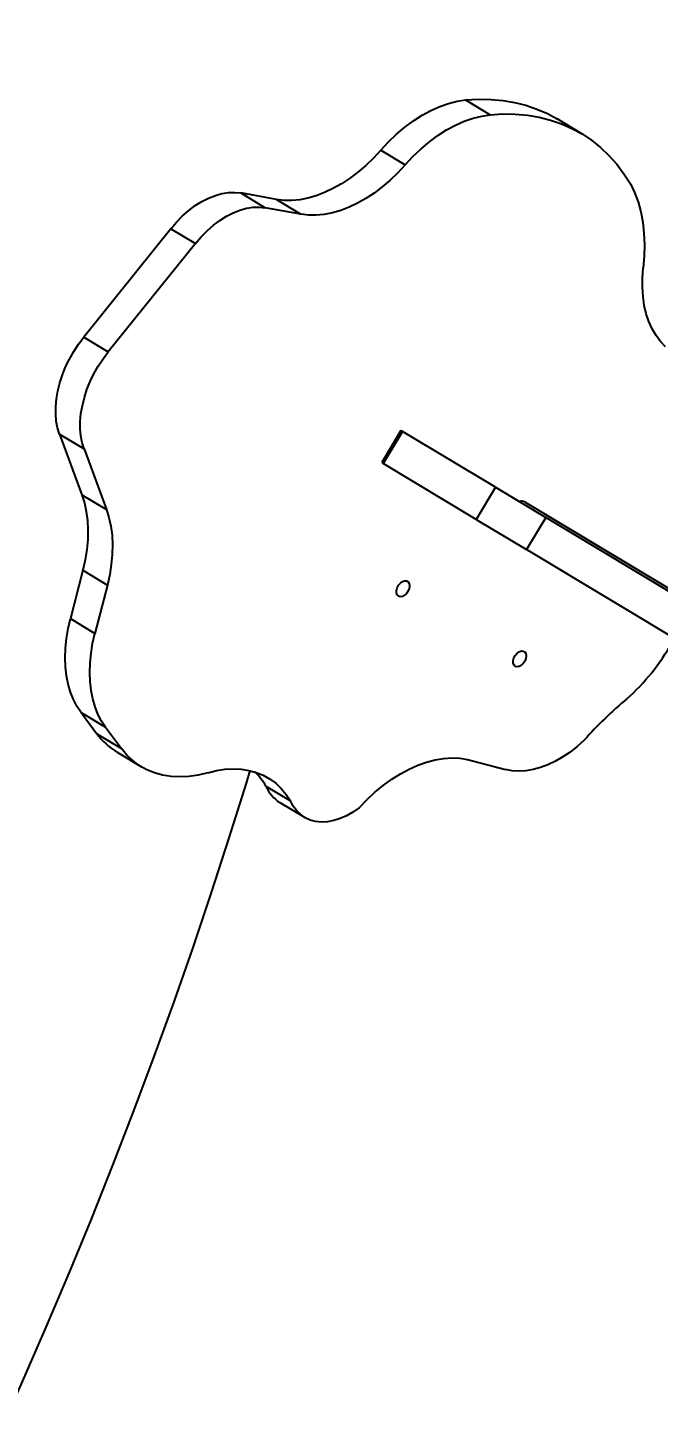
# Model space of a CAD drawing. Header units: millimetres. Extents: x -6879 to 7341, y -8047 to 7187.
# Drawn here: x -587 to -334, y -2935 to -2373 of the extents above; entities that cross this region are included whole.
import ezdxf

# ---------------------------------------------------------------- set-up
doc = ezdxf.new("R2010")
doc.units = ezdxf.units.MM
for name, color, linetype in [('DIKOM_ОБЪЕКТ', 7, 'Continuous'), ('DIKOM_РАЗМЕР_ЗОНА', 7, 'Continuous'), ('DIKOM_РАЗМЕР_ОБЪЕКТА', 7, 'Continuous')]:
    doc.layers.add(name, color=color, linetype=linetype)
doc.styles.add('style1', font='arial.ttf', dxfattribs={"width": 0.8})
doc.dimstyles.new('1-50', dxfattribs={"dimtxt": 300, "dimasz": 200, "dimexe": 100, "dimexo": 0, "dimgap": 100, "dimtad": 0, "dimdec": 0, "dimtxsty": 'style1', "dimcen": 0, "dimclrd": 7, "dimclre": 7, "dimadec": 1, "dimazin": 2, "dimtfac": 1, "dimtdec": 0, "dimtmove": 1, "dimatfit": 3, "dimfxl": 0, "dimlwd": 25, "dimlwe": 18, "dimarcsym": 0})

# ---------------------------------------------------------------- blocks, each defined once
blk = doc.blocks.new('A$C65FB368C')
for p, q in [((-930.36, 154.44), (-941.85, 154.44)), ((-977.25, 142.04), (-965.75, 142.04)), ((-996.12, 107.25), (-984.63, 107.25)), ((-1021.8, 68.71), (-1035.4, 63.57)), ((-1010.31, 68.71), (-1023.91, 63.57)), ((-1021.8, 68.71), (-1010.31, 68.71)), ((-1035.4, 63.57), (-1023.91, 63.57)), ((-1052.1, 36.82), (-1059.65, -18.48)), ((-1052.1, 36.82), (-1040.61, 36.82)), ((-1040.61, 36.82), (-1048.16, -18.48)), ((-931.22, 15), (-931.22, 0)), ((-931.22, 15), (-930.5, 15)), ((-930.5, 15), (-930.5, 0)), ((-886.95, 15), (-930.5, 15)), ((-886.95, 15), (-886.95, 0)), ((-886.95, 15), (-863.42, 15)), ((-873.71, 16), (-795.44, 16)), ((-863.42, 15), (-863.42, 0)), ((-759.28, 15), (-863.42, 15)), ((-931.22, 0), (-930.5, 0)), ((-886.95, 0), (-930.5, 0)), ((-886.95, 0), (-863.42, 0)), ((-759.28, 0), (-863.42, 0)), ((-1059.65, -18.48), (-1048.16, -18.48)), ((-1047.92, -56.88), (-1036.43, -56.88)), ((-1047.92, -56.88), (-1027.71, -73.04)), ((-1036.43, -56.88), (-1016.22, -73.04)), ((-1027.71, -73.04), (-1016.22, -73.04)), ((-840.35, -84.36), (-825.14, -79.93)), ((-1011.79, -98.85), (-1000.3, -98.85)), ((-1011.79, -98.85), (-1006.08, -118.05)), ((-1000.3, -98.85), (-994.58, -118.05)), ((-1006.08, -118.05), (-994.58, -118.05)), ((-904.15, -135.23), (-892.66, -135.23)), ((-895.96, -137.97), (-884.47, -137.97)), ((-983.01, -148.12), (-971.52, -148.12)), ((-983.01, -148.12), (-973.14, -152.17)), ((-971.52, -148.12), (-961.65, -152.17)), ((-973.14, -152.17), (-961.65, -152.17)), ((-962.45, -154.31), (-950.96, -154.31))]:
    blk.add_line(p, q)
at = {"flags": 128}
for points in [[(-977.25, 142.04), (-973.04, 144.92), (-968.75, 147.43), (-964.36, 149.57), (-959.91, 151.33), (-955.41, 152.7), (-950.86, 153.67), (-946.28, 154.26), (-941.85, 154.44)], [(-965.75, 142.04), (-961.55, 144.92), (-957.26, 147.43), (-952.87, 149.57), (-948.42, 151.33), (-943.92, 152.7), (-939.37, 153.67), (-934.79, 154.26), (-930.2, 154.44), (-925.61, 154.23), (-921.04, 153.62), (-916.49, 152.61), (-911.99, 151.22), (-907.54, 149.43), (-903.16, 147.27)], [(-903.16, 147.27), (-899.96, 145.12), (-896.87, 142.62), (-893.9, 139.78), (-891.07, 136.61), (-888.39, 133.12), (-885.89, 129.35), (-883.56, 125.3), (-881.44, 121)], [(-996.12, 107.25), (-995.18, 111.71), (-994, 116.03), (-992.58, 120.17), (-990.95, 124.11), (-989.1, 127.82), (-987.06, 131.28), (-984.84, 134.45), (-982.45, 137.31), (-979.91, 139.85), (-977.25, 142.04)], [(-984.63, 107.25), (-983.69, 111.71), (-982.51, 116.03), (-981.09, 120.17), (-979.46, 124.11), (-977.61, 127.82), (-975.57, 131.28), (-973.35, 134.45), (-970.96, 137.31), (-968.42, 139.85), (-965.75, 142.04)], [(-857.45, 98.45), (-860.29, 99.24), (-863.07, 100.39), (-865.79, 101.88), (-868.42, 103.71), (-870.94, 105.87), (-873.34, 108.34), (-875.61, 111.11), (-877.72, 114.16), (-879.67, 117.46), (-881.44, 121)], [(-996.12, 107.25), (-997.01, 103), (-998.12, 98.87), (-999.44, 94.89), (-1000.97, 91.1), (-1002.69, 87.51), (-1004.59, 84.15), (-1006.66, 81.05), (-1008.89, 78.21), (-1011.25, 75.67), (-1013.74, 73.43), (-1016.34, 71.52), (-1019.04, 69.94), (-1021.8, 68.71)], [(-984.63, 107.25), (-985.52, 103), (-986.63, 98.87), (-987.95, 94.89), (-989.48, 91.1), (-991.2, 87.51), (-993.1, 84.15), (-995.17, 81.05), (-997.39, 78.21), (-999.76, 75.67), (-1002.25, 73.43), (-1004.85, 71.52), (-1007.54, 69.94), (-1010.31, 68.71)], [(-1052.1, 36.82), (-1051.51, 40.28), (-1050.69, 43.62), (-1049.66, 46.81), (-1048.43, 49.82), (-1047.01, 52.63), (-1045.41, 55.19), (-1043.65, 57.49), (-1041.75, 59.49), (-1039.73, 61.18), (-1037.6, 62.55), (-1035.4, 63.57)], [(-1040.61, 36.82), (-1040.02, 40.28), (-1039.2, 43.62), (-1038.17, 46.81), (-1036.94, 49.82), (-1035.52, 52.63), (-1033.92, 55.19), (-1032.16, 57.49), (-1030.26, 59.49), (-1028.24, 61.18), (-1026.11, 62.55), (-1023.91, 63.57)], [(-1047.92, -56.88), (-1049.88, -55.12), (-1051.71, -53.06), (-1053.4, -50.73), (-1054.93, -48.15), (-1056.28, -45.34), (-1057.45, -42.34), (-1058.42, -39.16), (-1059.18, -35.85), (-1059.72, -32.44), (-1060.04, -28.97), (-1060.14, -25.46), (-1060, -21.95), (-1059.65, -18.48)], [(-1036.43, -56.88), (-1038.39, -55.12), (-1040.22, -53.06), (-1041.91, -50.73), (-1043.44, -48.15), (-1044.79, -45.34), (-1045.96, -42.34), (-1046.93, -39.16), (-1047.69, -35.85), (-1048.23, -32.44), (-1048.55, -28.97), (-1048.65, -25.46), (-1048.51, -21.95), (-1048.16, -18.48)], [(-897.81, -42.5), (-898.54, -42.31), (-899.19, -41.76), (-899.69, -40.91), (-899.99, -39.86), (-900.05, -38.71), (-899.87, -37.59), (-899.47, -36.63), (-898.88, -35.92), (-898.18, -35.55), (-897.44, -35.55), (-896.74, -35.92), (-896.16, -36.63), (-895.75, -37.59), (-895.57, -38.71), (-895.63, -39.86), (-895.93, -40.91), (-896.43, -41.76), (-897.08, -42.31), (-897.81, -42.5)], [(-843.17, -42.5), (-843.9, -42.31), (-844.56, -41.76), (-845.06, -40.91), (-845.35, -39.86), (-845.42, -38.71), (-845.23, -37.59), (-844.83, -36.63), (-844.24, -35.92), (-843.54, -35.55), (-842.8, -35.55), (-842.1, -35.92), (-841.52, -36.63), (-841.11, -37.59), (-840.93, -38.71), (-840.99, -39.86), (-841.29, -40.91), (-841.79, -41.76), (-842.44, -42.31), (-843.17, -42.5)], [(-804.17, -53.62), (-805.27, -57.2), (-806.57, -60.61), (-808.06, -63.83), (-809.73, -66.83), (-811.56, -69.58), (-813.54, -72.07), (-815.66, -74.28), (-817.9, -76.18), (-820.24, -77.77), (-822.66, -79.02), (-825.14, -79.93)], [(-1027.71, -73.04), (-1025.17, -75.29), (-1022.75, -77.86), (-1020.48, -80.73), (-1018.37, -83.88), (-1016.43, -87.29), (-1014.68, -90.94), (-1013.13, -94.8), (-1011.79, -98.85)], [(-1016.22, -73.04), (-1013.68, -75.29), (-1011.26, -77.86), (-1008.99, -80.73), (-1006.87, -83.88), (-1004.94, -87.29), (-1003.19, -90.94), (-1001.64, -94.8), (-1000.3, -98.85)], [(-867.6, -123.45), (-866.61, -119.06), (-865.39, -114.82), (-863.96, -110.74), (-862.32, -106.85), (-860.48, -103.19), (-858.45, -99.77), (-856.26, -96.62), (-853.9, -93.76), (-851.41, -91.2), (-848.78, -88.97), (-846.06, -87.08), (-843.24, -85.54), (-840.35, -84.36)], [(-983.01, -148.12), (-985.71, -146.83), (-988.34, -145.21), (-990.87, -143.27), (-993.3, -141.02), (-995.6, -138.47), (-997.77, -135.65), (-999.78, -132.57), (-1001.63, -129.24), (-1003.3, -125.7), (-1004.79, -121.96), (-1006.08, -118.05)], [(-971.52, -148.12), (-974.22, -146.83), (-976.85, -145.21), (-979.38, -143.27), (-981.81, -141.02), (-984.11, -138.47), (-986.28, -135.65), (-988.29, -132.57), (-990.14, -129.24), (-991.81, -125.7), (-993.3, -121.96), (-994.58, -118.05)], [(-867.6, -123.45), (-868.86, -126.24), (-870.32, -128.79), (-871.95, -131.09), (-873.73, -133.08), (-875.65, -134.76), (-877.67, -136.11), (-879.77, -137.09), (-881.93, -137.72), (-884.12, -137.96), (-886.32, -137.83), (-888.49, -137.33), (-890.61, -136.46), (-892.66, -135.23)], [(-926.95, -142.64), (-924.43, -140.12), (-921.79, -137.92), (-919.05, -136.04), (-916.22, -134.51), (-913.32, -133.33), (-910.38, -132.51), (-907.4, -132.05), (-904.4, -131.96), (-901.41, -132.23), (-898.45, -132.87), (-895.52, -133.87), (-892.66, -135.23)], [(-912.9, -133.19), (-911.63, -138.25), (-906.19, -160.66), (-900.99, -183.17), (-896.03, -205.8), (-891.31, -228.52), (-886.83, -251.34), (-882.59, -274.26), (-878.59, -297.26), (-874.84, -320.34), (-871.34, -343.5), (-868.07, -366.74), (-865.06, -390.03), (-862.29, -413.39), (-859.77, -436.81), (-857.5, -460.27), (-855.47, -483.78), (-853.7, -507.33), (-852.17, -530.92)], [(-926.95, -142.64), (-929.73, -145.39), (-932.65, -147.81), (-935.68, -149.86), (-938.81, -151.53), (-942.01, -152.82), (-945.26, -153.71), (-948.55, -154.21), (-951.85, -154.3), (-955.15, -153.99), (-958.42, -153.28), (-961.65, -152.17)]]:
    blk.add_lwpolyline(points, dxfattribs=at)
for centre, radius, start, end in [((-873.66, 13.16), 2.85, 90.9951, 139.9134), ((-882.47, -4.48), 88.41, 342.7761, 1.6559), ((-646.1, -83.36), 160.84, 160.8338, 169.3443), ((-917.43, -159.6), 27.76, 61.4252, 76.3739), ((-895.75, -123.86), 14.13, 233.5213, 269.1491), ((-962.39, -126.35), 27.97, 247.3883, 269.8686)]:
    blk.add_arc(centre, radius, start, end)
blk = doc.blocks.new('A$C5DEC43E6')
at = {"color": 7, "linetype": 'Continuous', "lineweight": 15, "rotation": 270}
blk.add_blockref('A$C65FB368C', (448.01, -450), dxfattribs=at)
blk = doc.blocks.new('*D20')
at = {"layer": 'Defpoints', "color": 0, "transparency": 16777216}
for p in [(-335.47, 4138.44), (-5198.79, -5966.88), (-1568.13, -5966.88)]:
    blk.add_point(p, dxfattribs=at)
at = {"layer": 'DIKOM_РАЗМЕР_ОБЪЕКТА', "color": 7, "lineweight": 18, "transparency": 16777216}
for p, q in [((-335.47, 4138.44), (-5298.79, 4138.44)), ((-1568.13, -5966.88), (-5298.79, -5966.88))]:
    blk.add_line(p, q, dxfattribs=at)
at = {"layer": 'DIKOM_РАЗМЕР_ОБЪЕКТА', "color": 7, "lineweight": 25, "transparency": 16777216}
for p, q in [((-5198.79, 3938.44), (-5198.79, -81.84)), ((-5198.79, -5766.88), (-5198.79, -1161.62))]:
    blk.add_line(p, q, dxfattribs=at)
at = {"layer": 'DIKOM_РАЗМЕР_ОБЪЕКТА', "color": 7, "transparency": 16777216}
for points in [[(-5232.12, 3938.44), (-5165.46, 3938.44), (-5198.79, 4138.44)], [(-5232.12, -5766.88), (-5165.46, -5766.88), (-5198.79, -5966.88)]]:
    blk.add_solid(points, dxfattribs=at)
at = {"layer": 'DIKOM_РАЗМЕР_ОБЪЕКТА', "color": 0, "transparency": 16777216, "insert": (-5198.79, -621.73), "char_height": 300, "attachment_point": 5, "rotation": 90, "style": 'style1'}
blk.add_mtext('10100', dxfattribs=at)
blk = doc.blocks.new('*D19')
at = {"layer": 'Defpoints', "color": 0, "transparency": 16777216}
for p in [(5624.04, 6094.27), (-4435.35, 2864.29), (5624.04, -2640.11)]:
    blk.add_point(p, dxfattribs=at)
at = {"layer": 'DIKOM_РАЗМЕР_ОБЪЕКТА', "color": 7, "lineweight": 18, "transparency": 16777216}
for p, q in [((-4435.35, 2864.29), (-4435.35, 6194.27)), ((5624.04, -2640.11), (5624.04, 6194.27))]:
    blk.add_line(p, q, dxfattribs=at)
at = {"layer": 'DIKOM_РАЗМЕР_ОБЪЕКТА', "color": 7, "lineweight": 25, "transparency": 16777216}
for p, q in [((-4235.35, 6094.27), (2113.67, 6094.27)), ((5424.04, 6094.27), (3193.46, 6094.27))]:
    blk.add_line(p, q, dxfattribs=at)
at = {"layer": 'DIKOM_РАЗМЕР_ОБЪЕКТА', "color": 7, "transparency": 16777216}
for points in [[(-4235.35, 6127.6), (-4235.35, 6060.94), (-4435.35, 6094.27)], [(5424.04, 6127.6), (5424.04, 6060.94), (5624.04, 6094.27)]]:
    blk.add_solid(points, dxfattribs=at)
at = {"layer": 'DIKOM_РАЗМЕР_ОБЪЕКТА', "color": 0, "transparency": 16777216, "insert": (2653.56, 6094.27), "char_height": 300, "attachment_point": 5, "style": 'style1'}
blk.add_mtext('10100', dxfattribs=at)
blk = doc.blocks.new('*D18')
at = {"layer": 'Defpoints', "color": 0, "transparency": 16777216}
for p in [(-342.29, 5666.7), (-6681.79, -8047.27), (-1651.48, -8047.27)]:
    blk.add_point(p, dxfattribs=at)
at = {"layer": 'DIKOM_РАЗМЕР_ЗОНА', "color": 7, "lineweight": 18, "transparency": 16777216}
for p, q in [((-342.29, 5666.7), (-6781.79, 5666.7)), ((-1651.48, -8047.27), (-6781.79, -8047.27))]:
    blk.add_line(p, q, dxfattribs=at)
at = {"layer": 'DIKOM_РАЗМЕР_ЗОНА', "color": 7, "lineweight": 25, "transparency": 16777216}
for p, q in [((-6681.79, 5466.7), (-6681.79, -340.84)), ((-6681.79, -7847.27), (-6681.79, -1420.62))]:
    blk.add_line(p, q, dxfattribs=at)
at = {"layer": 'DIKOM_РАЗМЕР_ЗОНА', "color": 7, "transparency": 16777216}
for points in [[(-6715.12, 5466.7), (-6648.46, 5466.7), (-6681.79, 5666.7)], [(-6715.12, -7847.27), (-6648.46, -7847.27), (-6681.79, -8047.27)]]:
    blk.add_solid(points, dxfattribs=at)
at = {"layer": 'DIKOM_РАЗМЕР_ЗОНА', "color": 0, "transparency": 16777216, "insert": (-6681.79, -880.73), "char_height": 300, "attachment_point": 5, "rotation": 90, "style": 'style1'}
blk.add_mtext('13700', dxfattribs=at)
blk = doc.blocks.new('*D17')
at = {"layer": 'Defpoints', "color": 0, "transparency": 16777216}
for p in [(-5935.35, 6990.27), (-5935.35, 998.27), (7340.79, -2830.86)]:
    blk.add_point(p, dxfattribs=at)
at = {"layer": 'DIKOM_РАЗМЕР_ЗОНА', "color": 7, "lineweight": 18, "transparency": 16777216}
for p, q in [((-5935.35, 998.27), (-5935.35, 7090.27)), ((7340.79, -2830.86), (7340.79, 7090.27))]:
    blk.add_line(p, q, dxfattribs=at)
at = {"layer": 'DIKOM_РАЗМЕР_ЗОНА', "color": 7, "lineweight": 25, "transparency": 16777216}
for p, q in [((-5735.35, 6990.27), (2016.67, 6990.27)), ((7140.79, 6990.27), (3096.46, 6990.27))]:
    blk.add_line(p, q, dxfattribs=at)
at = {"layer": 'DIKOM_РАЗМЕР_ЗОНА', "color": 7, "transparency": 16777216}
for points in [[(-5735.35, 7023.6), (-5735.35, 6956.94), (-5935.35, 6990.27)], [(7140.79, 7023.6), (7140.79, 6956.94), (7340.79, 6990.27)]]:
    blk.add_solid(points, dxfattribs=at)
at = {"layer": 'DIKOM_РАЗМЕР_ЗОНА', "color": 0, "transparency": 16777216, "insert": (2556.56, 6990.27), "char_height": 300, "attachment_point": 5, "style": 'style1'}
blk.add_mtext('13300', dxfattribs=at)

msp = doc.modelspace()

# ---------------------------------------------------------------- block references
at = {"layer": 'DIKOM_ОБЪЕКТ', "color": 7, "linetype": 'Continuous', "lineweight": 15, "rotation": 58.99999999999995}
msp.add_blockref('A$C5DEC43E6', (-263.09, -3179.42), dxfattribs=at)

# ---------------------------------------------------------------- dimensions: what is measured, and where the dimension line sits
at = {"layer": 'DIKOM_РАЗМЕР_ЗОНА'}
dim = msp.add_linear_dim(base=(-5935.35, 6990.27), p1=(7340.79, -2830.86), p2=(-5935.35, 998.27), text='13300', dimstyle='1-50', override={"dimscale": 1, "dimtix": 0, "dimtofl": 1, "dimtmove": 1, "dimatfit": 3}, dxfattribs=at)
dim.commit()
dim.dimension.update_dxf_attribs({"geometry": '*D17', "text_midpoint": (2556.56, 6990.27), "dimtype": 160})
dim = msp.add_linear_dim(base=(-6681.79, -8047.27), p1=(-342.29, 5666.7), p2=(-1651.48, -8047.27), angle=270, text='13700', dimstyle='1-50', override={"dimscale": 1, "dimtix": 0, "dimtofl": 1, "dimtmove": 1, "dimatfit": 3}, dxfattribs=at)
dim.commit()
dim.dimension.update_dxf_attribs({"geometry": '*D18', "text_midpoint": (-6681.79, -880.73), "dimtype": 160})
at = {"layer": 'DIKOM_РАЗМЕР_ОБЪЕКТА'}
dim = msp.add_linear_dim(base=(5624.04, 6094.27), p1=(-4435.35, 2864.29), p2=(5624.04, -2640.11), text='10100', dimstyle='1-50', override={"dimscale": 1, "dimtix": 0, "dimtofl": 1, "dimtmove": 1, "dimatfit": 3}, dxfattribs=at)
dim.commit()
dim.dimension.update_dxf_attribs({"geometry": '*D19', "text_midpoint": (2653.56, 6094.27), "dimtype": 160})
dim = msp.add_linear_dim(base=(-5198.79, -5966.88), p1=(-335.47, 4138.44), p2=(-1568.13, -5966.88), angle=270, text='10100', dimstyle='1-50', override={"dimscale": 1, "dimtix": 0, "dimtofl": 1, "dimtmove": 1, "dimatfit": 3}, dxfattribs=at)
dim.commit()
dim.dimension.update_dxf_attribs({"geometry": '*D20', "text_midpoint": (-5198.79, -621.73), "dimtype": 160})

doc.saveas('drawing.dxf')
